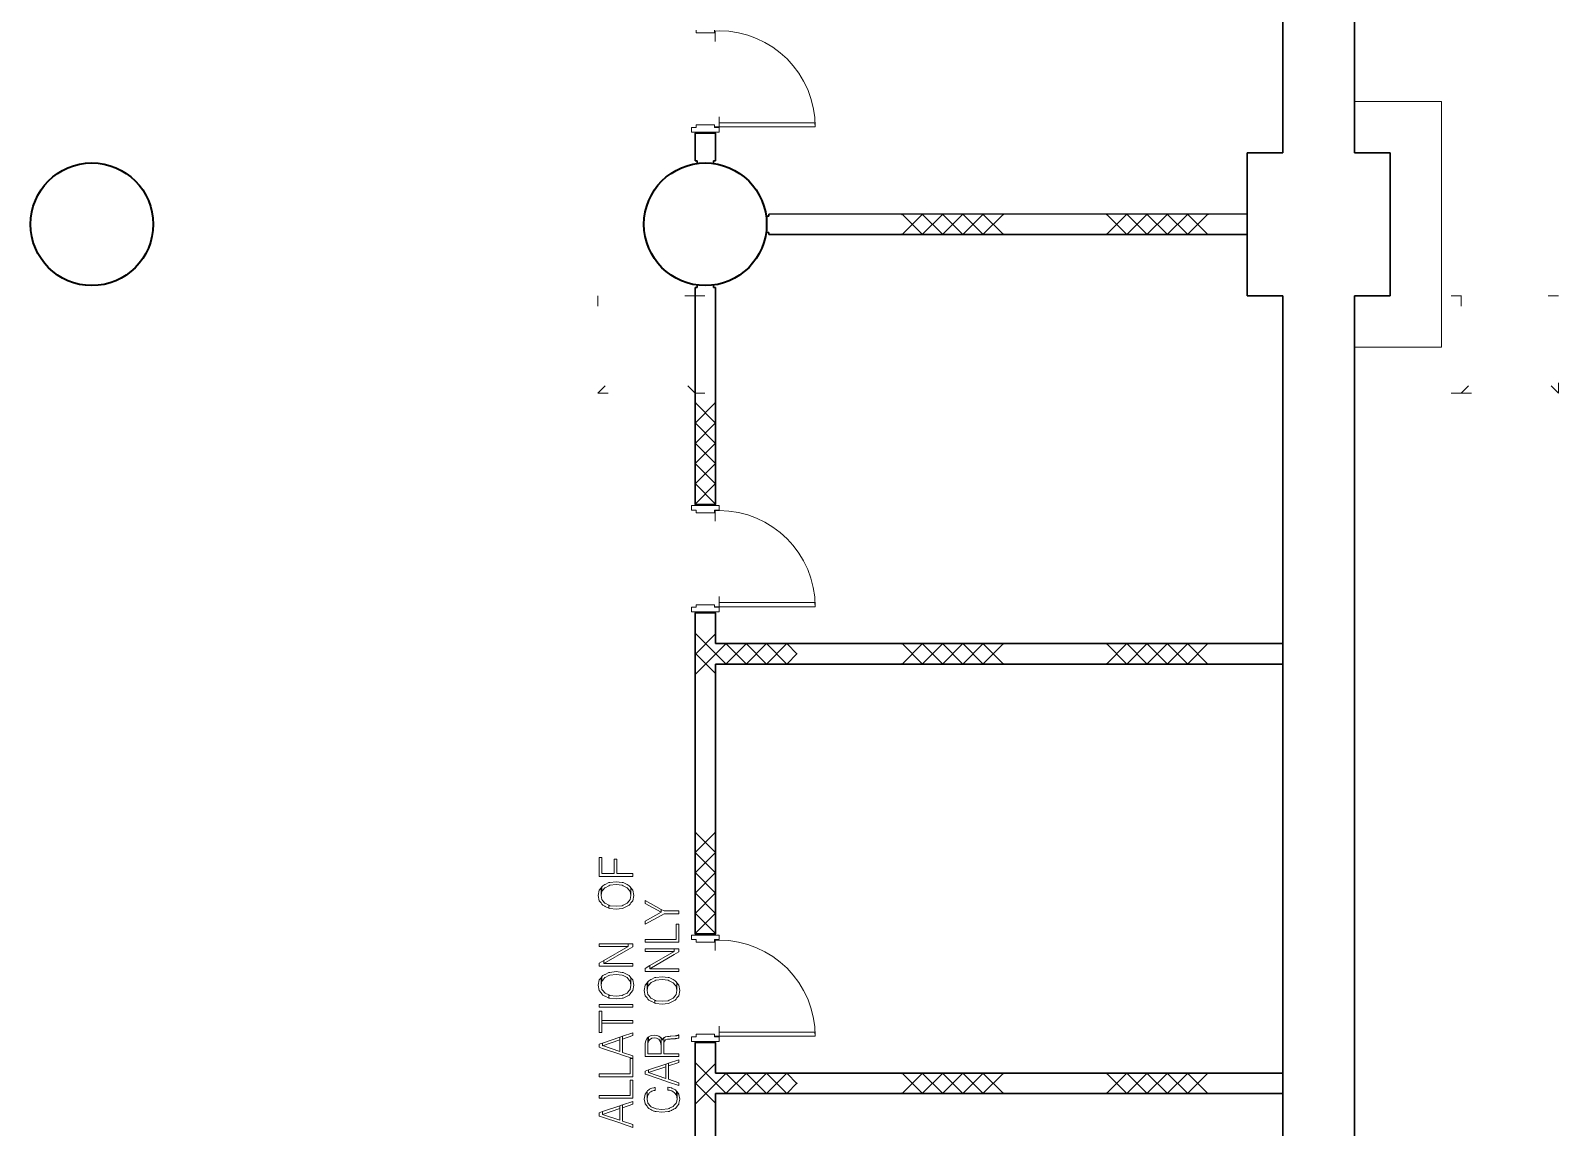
# Model space of a CAD drawing. Header units: metres. Extents: x 1807 to 3745, y 842 to 1968.
# Drawn here: x 3614.4 to 3629.34, y 1323.17 to 1333.89 of the extents above; entities that cross this region are included whole.
import ezdxf

# ---------------------------------------------------------------- set-up
doc = ezdxf.new("R2010")
doc.units = ezdxf.units.M
doc.header["$MEASUREMENT"] = 0
doc.linetypes.add('DGN1', pattern=[7.299439, 0, -7.299439])
doc.layers.add('Level 1', color=7, linetype='Continuous', lineweight=0)

msp = doc.modelspace()

# ---------------------------------------------------------------- linework, layer by layer
at = {"layer": 'Level 1', "color": 7, "linetype": 'Continuous', "lineweight": 30}
for p, q in [((3626.649, 1332.7), (3626.649, 1342.55)), ((3627.349, 1332.7), (3627.349, 1342.55)), ((3621.098, 1332.892), (3620.899, 1332.892)), ((3620.899, 1332.62), (3620.899, 1332.892)), ((3621.099, 1332.62), (3621.099, 1332.892)), ((3620.919, 1332.62), (3620.899, 1332.62)), ((3620.919, 1332.595), (3620.919, 1332.62)), ((3621.079, 1332.595), (3621.079, 1332.62)), ((3621.079, 1332.62), (3621.099, 1332.62)), ((3626.649, 1332.7), (3626.299, 1332.7)), ((3626.299, 1332.7), (3626.299, 1331.3)), ((3627.699, 1332.7), (3627.349, 1332.7)), ((3627.699, 1331.3), (3627.699, 1332.7)), ((3621.594, 1332.08), (3621.619, 1332.08)), ((3626.299, 1332.101), (3621.619, 1332.1)), ((3621.619, 1332.08), (3621.619, 1332.1)), ((3621.594, 1331.92), (3621.619, 1331.92)), ((3621.619, 1331.92), (3621.619, 1331.9)), ((3626.299, 1331.9), (3621.619, 1331.9)), ((3620.899, 1329.26), (3620.899, 1331.381)), ((3620.919, 1331.381), (3620.899, 1331.381)), ((3620.919, 1331.406), (3620.919, 1331.381)), ((3621.079, 1331.406), (3621.079, 1331.381)), ((3621.079, 1331.381), (3621.099, 1331.381)), ((3621.099, 1329.26), (3621.099, 1331.381)), ((3626.299, 1331.3), (3626.649, 1331.3)), ((3626.649, 1321.45), (3626.649, 1331.3)), ((3627.349, 1321.45), (3627.349, 1331.3)), ((3627.349, 1331.3), (3627.699, 1331.3)), ((3621.098, 1329.26), (3620.898, 1329.26)), ((3621.098, 1328.2), (3620.898, 1328.2)), ((3620.899, 1325.06), (3620.899, 1328.2)), ((3621.099, 1327.9), (3621.099, 1328.2)), ((3626.649, 1327.9), (3621.099, 1327.9)), ((3626.649, 1327.7), (3621.099, 1327.7)), ((3621.099, 1325.06), (3621.099, 1327.7)), ((3621.099, 1325.06), (3620.899, 1325.06)), ((3621.099, 1324), (3620.899, 1324)), ((3620.899, 1322.661), (3620.899, 1324)), ((3621.099, 1323.7), (3621.099, 1324)), ((3626.649, 1323.7), (3621.099, 1323.7)), ((3626.649, 1323.5), (3621.099, 1323.5)), ((3621.099, 1322.661), (3621.099, 1323.5))]:
    msp.add_line(p, q, dxfattribs=at)
at = {"layer": 'Level 1', "color": 7, "linetype": 'Continuous', "lineweight": 0}
for p, q in [((3626.649, 1332.7), (3626.649, 1342.55)), ((3627.349, 1342.55), (3627.349, 1332.7)), ((3620.909, 1333.872), (3620.909, 1333.897)), ((3621.089, 1333.872), (3620.909, 1333.872)), ((3621.089, 1333.897), (3621.089, 1333.872)), ((3628.199, 1333.2), (3627.349, 1333.2)), ((3628.199, 1330.8), (3628.199, 1333.2)), ((3620.909, 1332.947), (3620.864, 1332.947)), ((3620.864, 1332.947), (3620.864, 1332.902)), ((3620.864, 1332.902), (3621.134, 1332.902)), ((3620.899, 1332.892), (3620.899, 1332.902)), ((3620.899, 1332.902), (3621.099, 1332.902)), ((3621.099, 1332.892), (3620.899, 1332.892)), ((3621.089, 1332.972), (3620.909, 1332.972)), ((3620.909, 1332.972), (3620.909, 1332.947)), ((3621.089, 1332.947), (3621.089, 1332.972)), ((3621.134, 1332.947), (3621.089, 1332.947)), ((3621.099, 1332.902), (3621.099, 1332.892)), ((3622.071, 1332.992), (3621.134, 1332.992)), ((3621.134, 1332.992), (3621.134, 1332.952)), ((3621.134, 1332.952), (3622.074, 1332.952)), ((3621.134, 1332.902), (3621.134, 1332.947)), ((3622.074, 1332.952), (3622.071, 1332.992)), ((3626.299, 1331.3), (3626.299, 1332.7)), ((3626.299, 1332.7), (3626.649, 1332.7)), ((3627.349, 1332.7), (3627.524, 1332.7)), ((3627.524, 1332.7), (3627.699, 1332.7)), ((3627.699, 1332.7), (3627.699, 1331.3)), ((3622.919, 1332.094), (3622.925, 1332.1)), ((3622.923, 1332.1), (3623.123, 1331.9)), ((3622.923, 1331.9), (3623.123, 1332.1)), ((3623.121, 1332.1), (3623.321, 1331.9)), ((3623.121, 1331.9), (3623.321, 1332.1)), ((3623.319, 1332.1), (3623.519, 1331.9)), ((3623.319, 1331.9), (3623.519, 1332.1)), ((3623.517, 1332.1), (3623.717, 1331.9)), ((3623.517, 1331.9), (3623.717, 1332.1)), ((3623.715, 1332.1), (3623.915, 1331.9)), ((3623.715, 1331.9), (3623.915, 1332.1)), ((3623.913, 1332.1), (3623.919, 1332.094)), ((3624.919, 1332.094), (3624.925, 1332.1)), ((3624.923, 1332.1), (3625.123, 1331.9)), ((3624.923, 1331.9), (3625.123, 1332.1)), ((3625.121, 1332.1), (3625.321, 1331.9)), ((3625.121, 1331.9), (3625.321, 1332.1)), ((3625.319, 1332.1), (3625.519, 1331.9)), ((3625.319, 1331.9), (3625.519, 1332.1)), ((3625.517, 1332.1), (3625.717, 1331.9)), ((3625.517, 1331.9), (3625.717, 1332.1)), ((3625.715, 1332.1), (3625.915, 1331.9)), ((3625.715, 1331.9), (3625.915, 1332.1)), ((3625.913, 1332.1), (3625.919, 1332.094)), ((3622.919, 1331.906), (3622.925, 1331.9)), ((3623.913, 1331.9), (3623.919, 1331.906)), ((3624.919, 1331.906), (3624.925, 1331.9)), ((3625.913, 1331.9), (3625.919, 1331.906)), ((3626.649, 1331.3), (3626.299, 1331.3)), ((3626.649, 1321.45), (3626.649, 1331.3)), ((3627.699, 1331.3), (3627.349, 1331.3)), ((3627.349, 1331.3), (3627.349, 1321.45)), ((3627.349, 1330.8), (3628.199, 1330.8)), ((3620.899, 1330.254), (3620.905, 1330.26)), ((3620.899, 1330.056), (3621.099, 1330.256)), ((3621.099, 1330.056), (3620.899, 1330.256)), ((3621.099, 1330.254), (3621.093, 1330.26)), ((3620.899, 1329.858), (3621.099, 1330.058)), ((3621.099, 1329.858), (3620.899, 1330.058)), ((3620.899, 1329.66), (3621.099, 1329.86)), ((3621.099, 1329.66), (3620.899, 1329.86)), ((3620.899, 1329.462), (3621.099, 1329.662)), ((3621.099, 1329.462), (3620.899, 1329.662)), ((3620.899, 1329.264), (3621.099, 1329.464)), ((3621.099, 1329.264), (3620.899, 1329.464)), ((3620.864, 1329.25), (3621.134, 1329.25)), ((3620.864, 1329.205), (3620.864, 1329.25)), ((3620.909, 1329.205), (3620.864, 1329.205)), ((3620.905, 1329.26), (3620.899, 1329.266)), ((3620.899, 1329.26), (3620.899, 1329.25)), ((3621.099, 1329.26), (3620.899, 1329.26)), ((3620.899, 1329.25), (3621.099, 1329.25)), ((3620.909, 1329.18), (3620.909, 1329.205)), ((3621.089, 1329.18), (3620.909, 1329.18)), ((3621.134, 1329.205), (3621.089, 1329.205)), ((3621.089, 1329.205), (3621.089, 1329.18)), ((3621.093, 1329.26), (3621.099, 1329.266)), ((3621.099, 1329.25), (3621.099, 1329.26)), ((3621.134, 1329.25), (3621.134, 1329.205)), ((3620.909, 1328.255), (3620.864, 1328.255)), ((3620.864, 1328.255), (3620.864, 1328.21)), ((3621.089, 1328.28), (3620.909, 1328.28)), ((3620.909, 1328.28), (3620.909, 1328.255)), ((3621.089, 1328.255), (3621.089, 1328.28)), ((3621.134, 1328.255), (3621.089, 1328.255)), ((3622.071, 1328.3), (3621.134, 1328.3)), ((3621.134, 1328.3), (3621.134, 1328.26)), ((3621.134, 1328.26), (3622.074, 1328.26)), ((3621.134, 1328.21), (3621.134, 1328.255)), ((3622.074, 1328.26), (3622.071, 1328.3)), ((3620.864, 1328.21), (3621.134, 1328.21)), ((3620.899, 1328.2), (3620.899, 1328.21)), ((3620.899, 1328.21), (3621.099, 1328.21)), ((3621.099, 1328.2), (3620.899, 1328.2)), ((3621.099, 1328.21), (3621.099, 1328.2)), ((3620.899, 1327.992), (3620.907, 1328)), ((3620.899, 1327.794), (3621.099, 1327.994)), ((3620.903, 1328), (3621.203, 1327.7)), ((3620.899, 1327.806), (3621.099, 1327.606)), ((3620.903, 1327.6), (3621.203, 1327.9)), ((3621.201, 1327.9), (3621.401, 1327.7)), ((3621.201, 1327.7), (3621.401, 1327.9)), ((3621.399, 1327.9), (3621.599, 1327.7)), ((3621.399, 1327.7), (3621.599, 1327.9)), ((3621.597, 1327.9), (3621.797, 1327.7)), ((3621.597, 1327.7), (3621.797, 1327.9)), ((3621.795, 1327.9), (3621.899, 1327.796)), ((3621.795, 1327.7), (3621.899, 1327.804)), ((3622.919, 1327.894), (3622.925, 1327.9)), ((3622.923, 1327.9), (3623.123, 1327.7)), ((3622.923, 1327.7), (3623.123, 1327.9)), ((3623.121, 1327.9), (3623.321, 1327.7)), ((3623.121, 1327.7), (3623.321, 1327.9)), ((3623.319, 1327.9), (3623.519, 1327.7)), ((3623.319, 1327.7), (3623.519, 1327.9)), ((3623.517, 1327.9), (3623.717, 1327.7)), ((3623.517, 1327.7), (3623.717, 1327.9)), ((3623.715, 1327.9), (3623.915, 1327.7)), ((3623.715, 1327.7), (3623.915, 1327.9)), ((3623.913, 1327.9), (3623.919, 1327.894)), ((3624.919, 1327.894), (3624.925, 1327.9)), ((3624.923, 1327.9), (3625.123, 1327.7)), ((3624.923, 1327.7), (3625.123, 1327.9)), ((3625.121, 1327.9), (3625.321, 1327.7)), ((3625.121, 1327.7), (3625.321, 1327.9)), ((3625.319, 1327.9), (3625.519, 1327.7)), ((3625.319, 1327.7), (3625.519, 1327.9)), ((3625.517, 1327.9), (3625.717, 1327.7)), ((3625.517, 1327.7), (3625.717, 1327.9)), ((3625.715, 1327.9), (3625.915, 1327.7)), ((3625.715, 1327.7), (3625.915, 1327.9)), ((3625.913, 1327.9), (3625.919, 1327.894)), ((3622.919, 1327.706), (3622.925, 1327.7)), ((3623.913, 1327.7), (3623.919, 1327.706)), ((3624.919, 1327.706), (3624.925, 1327.7)), ((3625.913, 1327.7), (3625.919, 1327.706)), ((3620.899, 1327.608), (3620.907, 1327.6)), ((3620.899, 1326.054), (3620.905, 1326.06)), ((3620.899, 1325.856), (3621.099, 1326.056)), ((3621.099, 1325.856), (3620.899, 1326.056)), ((3621.099, 1326.054), (3621.093, 1326.06)), ((3620.899, 1325.658), (3621.099, 1325.858)), ((3621.099, 1325.658), (3620.899, 1325.858)), ((3619.988, 1325.807), (3619.961, 1325.807)), ((3619.961, 1325.807), (3619.961, 1325.623)), ((3619.988, 1325.65), (3619.988, 1325.807)), ((3620.134, 1325.793), (3620.107, 1325.793)), ((3620.107, 1325.793), (3620.107, 1325.65)), ((3620.134, 1325.65), (3620.134, 1325.793)), ((3619.961, 1325.623), (3619.988, 1325.623)), ((3620.107, 1325.65), (3619.988, 1325.65)), ((3619.988, 1325.623), (3620.107, 1325.623)), ((3620.054, 1325.562), (3620.018, 1325.543)), ((3620.065, 1325.563), (3620.054, 1325.562)), ((3620.066, 1325.563), (3620.065, 1325.563)), ((3620.126, 1325.57), (3620.066, 1325.563)), ((3620.107, 1325.623), (3620.134, 1325.623)), ((3620.186, 1325.563), (3620.126, 1325.57)), ((3620.29, 1325.65), (3620.134, 1325.65)), ((3620.134, 1325.623), (3620.29, 1325.623)), ((3620.197, 1325.562), (3620.186, 1325.563)), ((3620.234, 1325.543), (3620.197, 1325.562)), ((3620.29, 1325.623), (3620.29, 1325.65)), ((3620.899, 1325.46), (3621.099, 1325.66)), ((3621.099, 1325.46), (3620.899, 1325.66)), ((3619.962, 1325.489), (3619.952, 1325.437)), ((3619.952, 1325.437), (3619.962, 1325.385)), ((3619.979, 1325.51), (3619.962, 1325.489)), ((3619.988, 1325.521), (3619.979, 1325.51)), ((3619.979, 1325.51), (3619.979, 1325.437)), ((3619.979, 1325.437), (3619.979, 1325.51)), ((3619.979, 1325.437), (3619.988, 1325.477)), ((3619.988, 1325.398), (3619.979, 1325.437)), ((3619.997, 1325.532), (3619.988, 1325.521)), ((3619.988, 1325.477), (3619.988, 1325.521)), ((3619.988, 1325.521), (3619.988, 1325.521)), ((3619.988, 1325.521), (3619.988, 1325.477)), ((3619.988, 1325.478), (3619.997, 1325.488)), ((3619.988, 1325.477), (3619.988, 1325.478)), ((3619.988, 1325.396), (3619.988, 1325.398)), ((3619.997, 1325.385), (3619.988, 1325.396)), ((3620.017, 1325.543), (3619.997, 1325.532)), ((3619.997, 1325.488), (3620.017, 1325.513)), ((3620.018, 1325.543), (3620.017, 1325.543)), ((3620.017, 1325.513), (3620.018, 1325.513)), ((3620.018, 1325.513), (3620.054, 1325.531)), ((3620.054, 1325.531), (3620.065, 1325.536)), ((3620.065, 1325.536), (3620.066, 1325.536)), ((3620.066, 1325.536), (3620.126, 1325.543)), ((3620.126, 1325.543), (3620.186, 1325.536)), ((3620.186, 1325.536), (3620.197, 1325.531)), ((3620.197, 1325.531), (3620.234, 1325.513)), ((3620.254, 1325.532), (3620.234, 1325.543)), ((3620.234, 1325.513), (3620.254, 1325.488)), ((3620.263, 1325.521), (3620.254, 1325.532)), ((3620.254, 1325.488), (3620.263, 1325.477)), ((3620.263, 1325.396), (3620.254, 1325.385)), ((3620.272, 1325.51), (3620.263, 1325.521)), ((3620.263, 1325.521), (3620.263, 1325.521)), ((3620.263, 1325.477), (3620.272, 1325.437)), ((3620.272, 1325.437), (3620.263, 1325.396)), ((3620.272, 1325.437), (3620.272, 1325.51)), ((3620.289, 1325.489), (3620.272, 1325.51)), ((3620.272, 1325.51), (3620.272, 1325.437)), ((3620.299, 1325.437), (3620.289, 1325.489)), ((3620.289, 1325.385), (3620.299, 1325.437)), ((3620.899, 1325.262), (3621.099, 1325.462)), ((3621.099, 1325.262), (3620.899, 1325.462)), ((3619.962, 1325.385), (3619.979, 1325.364)), ((3619.979, 1325.364), (3619.988, 1325.353)), ((3619.988, 1325.353), (3619.988, 1325.352)), ((3619.988, 1325.352), (3619.997, 1325.341)), ((3620.017, 1325.361), (3619.997, 1325.385)), ((3619.997, 1325.341), (3620.017, 1325.331)), ((3620.018, 1325.36), (3620.017, 1325.361)), ((3620.017, 1325.361), (3620.017, 1325.361)), ((3620.017, 1325.331), (3620.018, 1325.33)), ((3620.054, 1325.343), (3620.018, 1325.36)), ((3620.018, 1325.33), (3620.054, 1325.312)), ((3620.054, 1325.312), (3620.054, 1325.343)), ((3620.065, 1325.337), (3620.054, 1325.343)), ((3620.054, 1325.343), (3620.054, 1325.312)), ((3620.054, 1325.312), (3620.065, 1325.31)), ((3620.066, 1325.337), (3620.065, 1325.337)), ((3620.065, 1325.31), (3620.066, 1325.31)), ((3620.126, 1325.331), (3620.066, 1325.337)), ((3620.066, 1325.31), (3620.126, 1325.303)), ((3620.186, 1325.337), (3620.126, 1325.331)), ((3620.126, 1325.303), (3620.186, 1325.31)), ((3620.197, 1325.343), (3620.186, 1325.337)), ((3620.186, 1325.31), (3620.197, 1325.312)), ((3620.234, 1325.36), (3620.197, 1325.343)), ((3620.197, 1325.312), (3620.234, 1325.331)), ((3620.254, 1325.385), (3620.234, 1325.36)), ((3620.234, 1325.331), (3620.254, 1325.341)), ((3620.254, 1325.341), (3620.263, 1325.353)), ((3620.263, 1325.353), (3620.272, 1325.364)), ((3620.272, 1325.364), (3620.289, 1325.385)), ((3620.567, 1325.301), (3620.411, 1325.388)), ((3620.411, 1325.388), (3620.411, 1325.357)), ((3620.411, 1325.357), (3620.567, 1325.272)), ((3620.567, 1325.272), (3620.411, 1325.186)), ((3620.567, 1325.272), (3620.567, 1325.301)), ((3620.596, 1325.285), (3620.567, 1325.301)), ((3620.567, 1325.301), (3620.567, 1325.272)), ((3620.567, 1325.242), (3620.596, 1325.258)), ((3620.74, 1325.285), (3620.596, 1325.285)), ((3620.596, 1325.258), (3620.74, 1325.258)), ((3620.74, 1325.258), (3620.74, 1325.285)), ((3620.899, 1325.064), (3621.099, 1325.264)), ((3621.099, 1325.064), (3620.899, 1325.264)), ((3620.411, 1325.155), (3620.567, 1325.242)), ((3620.411, 1325.186), (3620.411, 1325.155)), ((3620.74, 1325.156), (3620.713, 1325.156)), ((3620.713, 1325.156), (3620.713, 1325.007)), ((3620.74, 1324.979), (3620.74, 1325.156)), ((3620.243, 1324.965), (3619.961, 1324.965)), ((3619.961, 1324.965), (3619.961, 1324.939)), ((3620.243, 1324.939), (3620.243, 1324.965)), ((3620.29, 1324.965), (3620.243, 1324.965)), ((3620.243, 1324.965), (3620.243, 1324.939)), ((3620.29, 1324.935), (3620.29, 1324.965)), ((3620.713, 1325.007), (3620.411, 1325.007)), ((3620.411, 1325.007), (3620.411, 1324.979)), ((3620.411, 1324.979), (3620.713, 1324.979)), ((3620.713, 1324.979), (3620.74, 1324.979)), ((3620.864, 1325.05), (3621.134, 1325.05)), ((3620.864, 1325.005), (3620.864, 1325.05)), ((3620.909, 1325.005), (3620.864, 1325.005)), ((3620.905, 1325.06), (3620.899, 1325.066)), ((3620.899, 1325.06), (3620.899, 1325.05)), ((3621.099, 1325.06), (3620.899, 1325.06)), ((3620.899, 1325.05), (3621.099, 1325.05)), ((3620.909, 1324.98), (3620.909, 1325.005)), ((3621.089, 1324.98), (3620.909, 1324.98)), ((3621.134, 1325.005), (3621.089, 1325.005)), ((3621.089, 1325.005), (3621.089, 1324.98)), ((3621.093, 1325.06), (3621.099, 1325.066)), ((3621.099, 1325.05), (3621.099, 1325.06)), ((3621.134, 1325.05), (3621.134, 1325.005)), ((3619.961, 1324.939), (3620.243, 1324.939)), ((3620.008, 1324.801), (3619.961, 1324.774)), ((3620.243, 1324.939), (3620.008, 1324.801)), ((3620.008, 1324.771), (3620.243, 1324.908)), ((3620.008, 1324.801), (3620.008, 1324.771)), ((3620.008, 1324.771), (3620.008, 1324.801)), ((3620.243, 1324.908), (3620.29, 1324.935)), ((3620.693, 1324.914), (3620.411, 1324.914)), ((3620.411, 1324.914), (3620.411, 1324.888)), ((3620.411, 1324.888), (3620.693, 1324.888)), ((3620.693, 1324.888), (3620.458, 1324.751)), ((3620.458, 1324.72), (3620.693, 1324.858)), ((3620.693, 1324.888), (3620.693, 1324.914)), ((3620.74, 1324.914), (3620.693, 1324.914)), ((3620.693, 1324.914), (3620.693, 1324.888)), ((3620.693, 1324.858), (3620.74, 1324.885)), ((3620.74, 1324.885), (3620.74, 1324.914)), ((3619.961, 1324.774), (3619.961, 1324.745)), ((3619.961, 1324.745), (3620.008, 1324.745)), ((3619.997, 1324.654), (3619.988, 1324.643)), ((3620.017, 1324.664), (3619.997, 1324.654)), ((3620.243, 1324.771), (3620.008, 1324.771)), ((3620.008, 1324.745), (3620.243, 1324.745)), ((3620.018, 1324.665), (3620.017, 1324.664)), ((3620.054, 1324.684), (3620.018, 1324.665)), ((3620.018, 1324.635), (3620.054, 1324.653)), ((3620.065, 1324.685), (3620.054, 1324.684)), ((3620.054, 1324.653), (3620.065, 1324.658)), ((3620.066, 1324.685), (3620.065, 1324.685)), ((3620.065, 1324.658), (3620.066, 1324.658)), ((3620.126, 1324.692), (3620.066, 1324.685)), ((3620.066, 1324.658), (3620.126, 1324.665)), ((3620.186, 1324.685), (3620.126, 1324.692)), ((3620.126, 1324.665), (3620.186, 1324.658)), ((3620.197, 1324.684), (3620.186, 1324.685)), ((3620.186, 1324.658), (3620.197, 1324.653)), ((3620.234, 1324.664), (3620.197, 1324.684)), ((3620.197, 1324.653), (3620.234, 1324.635)), ((3620.254, 1324.654), (3620.234, 1324.664)), ((3620.29, 1324.771), (3620.243, 1324.771)), ((3620.243, 1324.745), (3620.29, 1324.745)), ((3620.263, 1324.642), (3620.254, 1324.654)), ((3620.29, 1324.745), (3620.29, 1324.771)), ((3620.458, 1324.751), (3620.411, 1324.724)), ((3620.411, 1324.724), (3620.411, 1324.694)), ((3620.411, 1324.694), (3620.458, 1324.694)), ((3620.458, 1324.751), (3620.458, 1324.72)), ((3620.458, 1324.72), (3620.458, 1324.751)), ((3620.693, 1324.72), (3620.458, 1324.72)), ((3620.458, 1324.694), (3620.693, 1324.694)), ((3620.74, 1324.72), (3620.693, 1324.72)), ((3620.693, 1324.694), (3620.74, 1324.694)), ((3620.74, 1324.694), (3620.74, 1324.72)), ((3619.962, 1324.611), (3619.952, 1324.558)), ((3619.952, 1324.558), (3619.962, 1324.506)), ((3619.979, 1324.631), (3619.962, 1324.611)), ((3619.962, 1324.506), (3619.979, 1324.486)), ((3619.988, 1324.642), (3619.979, 1324.631)), ((3619.979, 1324.631), (3619.979, 1324.558)), ((3619.979, 1324.558), (3619.979, 1324.631)), ((3619.979, 1324.558), (3619.988, 1324.599)), ((3619.988, 1324.52), (3619.979, 1324.558)), ((3619.988, 1324.643), (3619.988, 1324.642)), ((3619.988, 1324.599), (3619.988, 1324.642)), ((3619.988, 1324.642), (3619.988, 1324.599)), ((3619.988, 1324.6), (3619.997, 1324.61)), ((3619.988, 1324.599), (3619.988, 1324.6)), ((3619.988, 1324.518), (3619.988, 1324.52)), ((3619.997, 1324.507), (3619.988, 1324.518)), ((3619.997, 1324.61), (3620.017, 1324.635)), ((3620.017, 1324.483), (3619.997, 1324.507)), ((3620.017, 1324.635), (3620.018, 1324.635)), ((3620.234, 1324.635), (3620.254, 1324.61)), ((3620.254, 1324.507), (3620.234, 1324.482)), ((3620.254, 1324.61), (3620.263, 1324.599)), ((3620.263, 1324.518), (3620.254, 1324.507)), ((3620.272, 1324.631), (3620.263, 1324.642)), ((3620.263, 1324.642), (3620.263, 1324.642)), ((3620.263, 1324.599), (3620.272, 1324.558)), ((3620.272, 1324.558), (3620.263, 1324.518)), ((3620.272, 1324.558), (3620.272, 1324.631)), ((3620.289, 1324.611), (3620.272, 1324.631)), ((3620.272, 1324.631), (3620.272, 1324.558)), ((3620.272, 1324.486), (3620.289, 1324.506)), ((3620.299, 1324.558), (3620.289, 1324.611)), ((3620.289, 1324.506), (3620.299, 1324.558)), ((3620.412, 1324.56), (3620.402, 1324.508)), ((3620.402, 1324.508), (3620.412, 1324.456)), ((3620.429, 1324.581), (3620.412, 1324.56)), ((3620.438, 1324.592), (3620.429, 1324.581)), ((3620.429, 1324.581), (3620.429, 1324.508)), ((3620.429, 1324.508), (3620.429, 1324.581)), ((3620.429, 1324.508), (3620.438, 1324.549)), ((3620.438, 1324.469), (3620.429, 1324.508)), ((3620.447, 1324.603), (3620.438, 1324.592)), ((3620.438, 1324.549), (3620.438, 1324.592)), ((3620.438, 1324.592), (3620.438, 1324.592)), ((3620.438, 1324.592), (3620.438, 1324.548)), ((3620.438, 1324.549), (3620.447, 1324.56)), ((3620.438, 1324.548), (3620.438, 1324.549)), ((3620.467, 1324.614), (3620.447, 1324.603)), ((3620.447, 1324.56), (3620.467, 1324.584)), ((3620.468, 1324.614), (3620.467, 1324.614)), ((3620.467, 1324.584), (3620.468, 1324.585)), ((3620.504, 1324.633), (3620.468, 1324.614)), ((3620.468, 1324.585), (3620.504, 1324.602)), ((3620.515, 1324.634), (3620.504, 1324.633)), ((3620.504, 1324.602), (3620.515, 1324.607)), ((3620.516, 1324.634), (3620.515, 1324.634)), ((3620.515, 1324.607), (3620.516, 1324.607)), ((3620.576, 1324.642), (3620.516, 1324.634)), ((3620.516, 1324.607), (3620.576, 1324.614)), ((3620.636, 1324.634), (3620.576, 1324.642)), ((3620.576, 1324.614), (3620.636, 1324.607)), ((3620.647, 1324.633), (3620.636, 1324.634)), ((3620.636, 1324.607), (3620.647, 1324.602)), ((3620.684, 1324.614), (3620.647, 1324.633)), ((3620.647, 1324.602), (3620.684, 1324.584)), ((3620.704, 1324.603), (3620.684, 1324.614)), ((3620.684, 1324.584), (3620.704, 1324.56)), ((3620.713, 1324.592), (3620.704, 1324.603)), ((3620.704, 1324.56), (3620.713, 1324.549)), ((3620.722, 1324.581), (3620.713, 1324.592)), ((3620.713, 1324.592), (3620.713, 1324.592)), ((3620.713, 1324.549), (3620.722, 1324.508)), ((3620.722, 1324.508), (3620.713, 1324.467)), ((3620.722, 1324.508), (3620.722, 1324.581)), ((3620.739, 1324.56), (3620.722, 1324.581)), ((3620.722, 1324.581), (3620.722, 1324.508)), ((3620.749, 1324.508), (3620.739, 1324.56)), ((3620.739, 1324.456), (3620.749, 1324.508)), ((3620.29, 1324.37), (3619.961, 1324.37)), ((3619.961, 1324.37), (3619.961, 1324.343)), ((3619.979, 1324.486), (3619.988, 1324.475)), ((3619.988, 1324.475), (3619.988, 1324.474)), ((3619.988, 1324.474), (3619.997, 1324.463)), ((3619.997, 1324.463), (3620.017, 1324.452)), ((3620.018, 1324.482), (3620.017, 1324.483)), ((3620.017, 1324.483), (3620.017, 1324.483)), ((3620.017, 1324.452), (3620.018, 1324.452)), ((3620.054, 1324.465), (3620.018, 1324.482)), ((3620.018, 1324.452), (3620.054, 1324.433)), ((3620.054, 1324.433), (3620.054, 1324.465)), ((3620.065, 1324.459), (3620.054, 1324.465)), ((3620.054, 1324.465), (3620.054, 1324.433)), ((3620.054, 1324.433), (3620.065, 1324.432)), ((3620.066, 1324.459), (3620.065, 1324.459)), ((3620.065, 1324.432), (3620.066, 1324.432)), ((3620.126, 1324.452), (3620.066, 1324.459)), ((3620.066, 1324.432), (3620.126, 1324.425)), ((3620.186, 1324.459), (3620.126, 1324.452)), ((3620.126, 1324.425), (3620.186, 1324.432)), ((3620.197, 1324.464), (3620.186, 1324.459)), ((3620.186, 1324.432), (3620.197, 1324.433)), ((3620.234, 1324.482), (3620.197, 1324.464)), ((3620.197, 1324.433), (3620.234, 1324.452)), ((3620.234, 1324.452), (3620.254, 1324.463)), ((3620.254, 1324.463), (3620.263, 1324.475)), ((3620.263, 1324.475), (3620.272, 1324.486)), ((3620.29, 1324.343), (3620.29, 1324.37)), ((3620.412, 1324.456), (3620.429, 1324.435)), ((3620.429, 1324.435), (3620.438, 1324.424)), ((3620.438, 1324.467), (3620.438, 1324.469)), ((3620.447, 1324.457), (3620.438, 1324.467)), ((3620.438, 1324.424), (3620.438, 1324.423)), ((3620.438, 1324.423), (3620.447, 1324.412)), ((3620.467, 1324.432), (3620.447, 1324.457)), ((3620.447, 1324.412), (3620.467, 1324.402)), ((3620.468, 1324.432), (3620.467, 1324.432)), ((3620.467, 1324.432), (3620.467, 1324.432)), ((3620.467, 1324.402), (3620.468, 1324.402)), ((3620.504, 1324.414), (3620.468, 1324.432)), ((3620.468, 1324.402), (3620.504, 1324.383)), ((3620.504, 1324.383), (3620.504, 1324.414)), ((3620.515, 1324.409), (3620.504, 1324.414)), ((3620.504, 1324.414), (3620.504, 1324.383)), ((3620.504, 1324.383), (3620.515, 1324.381)), ((3620.516, 1324.408), (3620.515, 1324.409)), ((3620.515, 1324.381), (3620.516, 1324.381)), ((3620.576, 1324.402), (3620.516, 1324.408)), ((3620.516, 1324.381), (3620.576, 1324.374)), ((3620.636, 1324.408), (3620.576, 1324.402)), ((3620.576, 1324.374), (3620.636, 1324.381)), ((3620.647, 1324.414), (3620.636, 1324.408)), ((3620.636, 1324.381), (3620.647, 1324.383)), ((3620.684, 1324.432), (3620.647, 1324.414)), ((3620.647, 1324.383), (3620.684, 1324.402)), ((3620.704, 1324.456), (3620.684, 1324.432)), ((3620.684, 1324.402), (3620.704, 1324.412)), ((3620.713, 1324.467), (3620.704, 1324.456)), ((3620.704, 1324.412), (3620.713, 1324.424)), ((3620.713, 1324.424), (3620.722, 1324.435)), ((3620.722, 1324.435), (3620.739, 1324.456)), ((3619.961, 1324.343), (3620.29, 1324.343)), ((3619.988, 1324.305), (3619.961, 1324.305)), ((3619.961, 1324.305), (3619.961, 1324.096)), ((3619.988, 1324.096), (3619.988, 1324.305)), ((3620.29, 1324.214), (3619.988, 1324.214)), ((3619.988, 1324.214), (3619.988, 1324.187)), ((3620.29, 1324.187), (3620.29, 1324.214)), ((3619.961, 1324.096), (3619.988, 1324.096)), ((3619.988, 1324.187), (3620.29, 1324.187)), ((3620.162, 1324.051), (3619.993, 1323.994)), ((3620.189, 1324.06), (3620.162, 1324.051)), ((3620.162, 1324.024), (3620.162, 1324.051)), ((3620.162, 1324.051), (3620.162, 1323.911)), ((3620.29, 1324.094), (3620.189, 1324.06)), ((3620.189, 1324.033), (3620.29, 1324.066)), ((3620.189, 1324.06), (3620.189, 1324.033)), ((3620.189, 1323.902), (3620.189, 1324.06)), ((3620.29, 1324.066), (3620.29, 1324.094)), ((3620.443, 1324.053), (3620.438, 1324.05)), ((3620.457, 1324.061), (3620.443, 1324.053)), ((3620.443, 1324.011), (3620.443, 1324.053)), ((3620.443, 1324.053), (3620.443, 1324.011)), ((3620.464, 1324.065), (3620.457, 1324.061)), ((3620.477, 1324.067), (3620.464, 1324.065)), ((3620.498, 1324.07), (3620.477, 1324.067)), ((3620.499, 1324.07), (3620.498, 1324.07)), ((3620.523, 1324.067), (3620.499, 1324.07)), ((3620.534, 1324.065), (3620.523, 1324.067)), ((3620.544, 1324.06), (3620.534, 1324.065)), ((3620.559, 1324.052), (3620.544, 1324.06)), ((3620.559, 1324.051), (3620.559, 1324.052)), ((3620.559, 1324.052), (3620.559, 1324.052)), ((3620.565, 1324.045), (3620.559, 1324.051)), ((3620.611, 1324.053), (3620.599, 1324.048)), ((3620.614, 1324.055), (3620.611, 1324.053)), ((3620.611, 1324.053), (3620.611, 1324.053)), ((3620.628, 1324.057), (3620.614, 1324.055)), ((3620.637, 1324.058), (3620.628, 1324.057)), ((3620.647, 1324.059), (3620.637, 1324.058)), ((3620.656, 1324.06), (3620.647, 1324.059)), ((3620.663, 1324.06), (3620.656, 1324.06)), ((3620.705, 1324.064), (3620.663, 1324.06)), ((3620.706, 1324.064), (3620.705, 1324.064)), ((3620.718, 1324.065), (3620.706, 1324.064)), ((3620.72, 1324.066), (3620.718, 1324.065)), ((3620.73, 1324.069), (3620.72, 1324.066)), ((3620.734, 1324.071), (3620.73, 1324.069)), ((3620.736, 1324.073), (3620.734, 1324.071)), ((3620.74, 1324.073), (3620.736, 1324.073)), ((3620.74, 1324.043), (3620.74, 1324.073)), ((3620.909, 1324.055), (3620.864, 1324.055)), ((3620.864, 1324.055), (3620.864, 1324.01)), ((3621.089, 1324.08), (3620.909, 1324.08)), ((3620.909, 1324.08), (3620.909, 1324.055)), ((3621.089, 1324.055), (3621.089, 1324.08)), ((3621.134, 1324.055), (3621.089, 1324.055)), ((3622.071, 1324.1), (3621.134, 1324.1)), ((3621.134, 1324.1), (3621.134, 1324.06)), ((3621.134, 1324.06), (3622.074, 1324.06)), ((3621.134, 1324.01), (3621.134, 1324.055)), ((3622.074, 1324.06), (3622.071, 1324.1)), ((3619.993, 1323.994), (3619.961, 1323.984)), ((3619.961, 1323.984), (3619.961, 1323.952)), ((3619.961, 1323.952), (3619.993, 1323.941)), ((3619.993, 1323.967), (3620.162, 1324.024)), ((3619.993, 1323.994), (3619.993, 1323.967)), ((3619.993, 1323.968), (3619.993, 1323.994)), ((3620.162, 1323.911), (3619.993, 1323.968)), ((3619.993, 1323.941), (3620.162, 1323.884)), ((3620.29, 1323.869), (3620.189, 1323.902)), ((3620.417, 1324.019), (3620.411, 1323.989)), ((3620.411, 1323.989), (3620.411, 1323.953)), ((3620.411, 1323.953), (3620.411, 1323.862)), ((3620.435, 1324.047), (3620.417, 1324.019)), ((3620.438, 1324.049), (3620.435, 1324.047)), ((3620.438, 1324.05), (3620.438, 1324.05)), ((3620.438, 1324.05), (3620.438, 1324.049)), ((3620.438, 1324.049), (3620.438, 1323.953)), ((3620.438, 1323.889), (3620.438, 1324.049)), ((3620.438, 1323.988), (3620.443, 1324.011)), ((3620.438, 1323.953), (3620.438, 1323.988)), ((3620.443, 1324.011), (3620.457, 1324.029)), ((3620.457, 1324.029), (3620.464, 1324.033)), ((3620.464, 1324.033), (3620.477, 1324.04)), ((3620.477, 1324.04), (3620.498, 1324.043)), ((3620.498, 1324.043), (3620.499, 1324.043)), ((3620.499, 1324.043), (3620.523, 1324.04)), ((3620.523, 1324.04), (3620.534, 1324.035)), ((3620.534, 1324.035), (3620.544, 1324.03)), ((3620.544, 1324.03), (3620.559, 1324.011)), ((3620.559, 1324.011), (3620.559, 1324.01)), ((3620.559, 1324.01), (3620.565, 1323.988)), ((3620.566, 1324.044), (3620.565, 1324.045)), ((3620.565, 1323.988), (3620.566, 1323.966)), ((3620.566, 1323.966), (3620.566, 1324.044)), ((3620.573, 1324.036), (3620.566, 1324.044)), ((3620.566, 1324.044), (3620.566, 1323.889)), ((3620.579, 1324.023), (3620.573, 1324.036)), ((3620.584, 1324.034), (3620.579, 1324.023)), ((3620.593, 1324.043), (3620.584, 1324.034)), ((3620.596, 1324.047), (3620.593, 1324.044)), ((3620.593, 1324.044), (3620.593, 1324.044)), ((3620.593, 1324.044), (3620.593, 1324.043)), ((3620.593, 1324.043), (3620.593, 1323.974)), ((3620.593, 1323.889), (3620.593, 1324.043)), ((3620.593, 1323.996), (3620.596, 1324.004)), ((3620.593, 1323.974), (3620.593, 1323.996)), ((3620.599, 1324.048), (3620.596, 1324.047)), ((3620.596, 1324.004), (3620.599, 1324.011)), ((3620.599, 1324.011), (3620.611, 1324.024)), ((3620.611, 1324.024), (3620.614, 1324.025)), ((3620.614, 1324.025), (3620.628, 1324.03)), ((3620.628, 1324.03), (3620.637, 1324.031)), ((3620.637, 1324.031), (3620.647, 1324.033)), ((3620.647, 1324.033), (3620.656, 1324.033)), ((3620.656, 1324.033), (3620.663, 1324.034)), ((3620.663, 1324.034), (3620.705, 1324.036)), ((3620.705, 1324.036), (3620.706, 1324.037)), ((3620.706, 1324.037), (3620.718, 1324.038)), ((3620.718, 1324.038), (3620.72, 1324.038)), ((3620.72, 1324.038), (3620.73, 1324.04)), ((3620.73, 1324.04), (3620.734, 1324.041)), ((3620.734, 1324.041), (3620.736, 1324.041)), ((3620.736, 1324.041), (3620.74, 1324.043)), ((3620.864, 1324.01), (3621.134, 1324.01)), ((3620.899, 1324), (3620.899, 1324.01)), ((3620.899, 1324.01), (3621.099, 1324.01)), ((3621.099, 1324), (3620.899, 1324)), ((3621.099, 1324.01), (3621.099, 1324)), ((3620.162, 1323.884), (3620.189, 1323.875)), ((3620.189, 1323.875), (3620.29, 1323.841)), ((3620.29, 1323.841), (3620.263, 1323.841)), ((3620.263, 1323.841), (3620.263, 1323.692)), ((3620.29, 1323.841), (3620.29, 1323.869)), ((3620.29, 1323.664), (3620.29, 1323.841)), ((3620.411, 1323.862), (3620.411, 1323.862)), ((3620.411, 1323.862), (3620.417, 1323.862)), ((3620.417, 1323.862), (3620.435, 1323.862)), ((3620.435, 1323.862), (3620.438, 1323.862)), ((3620.443, 1323.889), (3620.438, 1323.889)), ((3620.438, 1323.889), (3620.438, 1323.889)), ((3620.438, 1323.862), (3620.438, 1323.862)), ((3620.438, 1323.862), (3620.443, 1323.862)), ((3620.457, 1323.889), (3620.443, 1323.889)), ((3620.443, 1323.862), (3620.457, 1323.862)), ((3620.612, 1323.788), (3620.443, 1323.731)), ((3620.443, 1323.704), (3620.612, 1323.761)), ((3620.464, 1323.889), (3620.457, 1323.889)), ((3620.457, 1323.862), (3620.464, 1323.862)), ((3620.477, 1323.889), (3620.464, 1323.889)), ((3620.464, 1323.862), (3620.477, 1323.862)), ((3620.498, 1323.889), (3620.477, 1323.889)), ((3620.477, 1323.862), (3620.498, 1323.862)), ((3620.499, 1323.889), (3620.498, 1323.889)), ((3620.498, 1323.862), (3620.499, 1323.862)), ((3620.523, 1323.889), (3620.499, 1323.889)), ((3620.499, 1323.862), (3620.523, 1323.862)), ((3620.534, 1323.889), (3620.523, 1323.889)), ((3620.523, 1323.862), (3620.534, 1323.862)), ((3620.544, 1323.889), (3620.534, 1323.889)), ((3620.534, 1323.862), (3620.544, 1323.862)), ((3620.559, 1323.889), (3620.544, 1323.889)), ((3620.544, 1323.862), (3620.559, 1323.862)), ((3620.565, 1323.889), (3620.559, 1323.889)), ((3620.559, 1323.889), (3620.559, 1323.889)), ((3620.559, 1323.862), (3620.559, 1323.862)), ((3620.559, 1323.862), (3620.565, 1323.862)), ((3620.566, 1323.889), (3620.565, 1323.889)), ((3620.565, 1323.862), (3620.566, 1323.862)), ((3620.566, 1323.862), (3620.573, 1323.862)), ((3620.573, 1323.862), (3620.579, 1323.862)), ((3620.579, 1323.862), (3620.584, 1323.862)), ((3620.584, 1323.862), (3620.593, 1323.862)), ((3620.596, 1323.889), (3620.593, 1323.889)), ((3620.593, 1323.889), (3620.593, 1323.889)), ((3620.593, 1323.862), (3620.593, 1323.862)), ((3620.593, 1323.862), (3620.596, 1323.862)), ((3620.599, 1323.889), (3620.596, 1323.889)), ((3620.596, 1323.862), (3620.599, 1323.862)), ((3620.611, 1323.889), (3620.599, 1323.889)), ((3620.599, 1323.862), (3620.611, 1323.862)), ((3620.614, 1323.889), (3620.611, 1323.889)), ((3620.611, 1323.862), (3620.614, 1323.862)), ((3620.639, 1323.797), (3620.612, 1323.788)), ((3620.612, 1323.761), (3620.612, 1323.788)), ((3620.612, 1323.788), (3620.612, 1323.648)), ((3620.628, 1323.889), (3620.614, 1323.889)), ((3620.614, 1323.862), (3620.628, 1323.862)), ((3620.637, 1323.889), (3620.628, 1323.889)), ((3620.628, 1323.862), (3620.637, 1323.862)), ((3620.647, 1323.889), (3620.637, 1323.889)), ((3620.637, 1323.862), (3620.647, 1323.862)), ((3620.74, 1323.831), (3620.639, 1323.797)), ((3620.639, 1323.77), (3620.74, 1323.803)), ((3620.639, 1323.797), (3620.639, 1323.77)), ((3620.639, 1323.639), (3620.639, 1323.797)), ((3620.656, 1323.889), (3620.647, 1323.889)), ((3620.647, 1323.862), (3620.656, 1323.862)), ((3620.663, 1323.889), (3620.656, 1323.889)), ((3620.656, 1323.862), (3620.663, 1323.862)), ((3620.705, 1323.889), (3620.663, 1323.889)), ((3620.663, 1323.862), (3620.705, 1323.862)), ((3620.706, 1323.889), (3620.705, 1323.889)), ((3620.705, 1323.862), (3620.706, 1323.862)), ((3620.718, 1323.889), (3620.706, 1323.889)), ((3620.706, 1323.862), (3620.718, 1323.862)), ((3620.72, 1323.889), (3620.718, 1323.889)), ((3620.718, 1323.862), (3620.72, 1323.862)), ((3620.73, 1323.889), (3620.72, 1323.889)), ((3620.72, 1323.862), (3620.73, 1323.862)), ((3620.734, 1323.889), (3620.73, 1323.889)), ((3620.73, 1323.862), (3620.734, 1323.862)), ((3620.736, 1323.889), (3620.734, 1323.889)), ((3620.734, 1323.862), (3620.736, 1323.862)), ((3620.74, 1323.889), (3620.736, 1323.889)), ((3620.736, 1323.862), (3620.74, 1323.862)), ((3620.74, 1323.862), (3620.74, 1323.889)), ((3620.74, 1323.803), (3620.74, 1323.831)), ((3620.899, 1323.792), (3620.907, 1323.8)), ((3620.899, 1323.594), (3621.099, 1323.794)), ((3620.903, 1323.8), (3621.203, 1323.5)), ((3620.263, 1323.692), (3619.961, 1323.692)), ((3619.961, 1323.692), (3619.961, 1323.664)), ((3619.961, 1323.664), (3620.263, 1323.664)), ((3620.263, 1323.664), (3620.29, 1323.664)), ((3620.29, 1323.63), (3620.263, 1323.63)), ((3620.263, 1323.63), (3620.263, 1323.481)), ((3620.29, 1323.453), (3620.29, 1323.63)), ((3620.443, 1323.731), (3620.411, 1323.72)), ((3620.411, 1323.72), (3620.411, 1323.688)), ((3620.411, 1323.688), (3620.443, 1323.678)), ((3620.443, 1323.731), (3620.443, 1323.704)), ((3620.443, 1323.704), (3620.443, 1323.731)), ((3620.612, 1323.648), (3620.443, 1323.704)), ((3620.443, 1323.678), (3620.612, 1323.621)), ((3620.612, 1323.621), (3620.639, 1323.612)), ((3620.74, 1323.605), (3620.639, 1323.639)), ((3620.639, 1323.612), (3620.74, 1323.578)), ((3620.74, 1323.578), (3620.74, 1323.605)), ((3620.899, 1323.606), (3621.099, 1323.406)), ((3620.903, 1323.4), (3621.203, 1323.7)), ((3621.201, 1323.7), (3621.401, 1323.5)), ((3621.201, 1323.5), (3621.401, 1323.7)), ((3621.399, 1323.7), (3621.599, 1323.5)), ((3621.399, 1323.5), (3621.599, 1323.7)), ((3621.597, 1323.7), (3621.797, 1323.5)), ((3621.597, 1323.5), (3621.797, 1323.7)), ((3621.795, 1323.7), (3621.899, 1323.596)), ((3621.795, 1323.5), (3621.899, 1323.604)), ((3622.919, 1323.694), (3622.925, 1323.7)), ((3622.923, 1323.7), (3623.123, 1323.5)), ((3622.923, 1323.5), (3623.123, 1323.7)), ((3623.121, 1323.7), (3623.321, 1323.5)), ((3623.121, 1323.5), (3623.321, 1323.7)), ((3623.319, 1323.7), (3623.519, 1323.5)), ((3623.319, 1323.5), (3623.519, 1323.7)), ((3623.517, 1323.7), (3623.717, 1323.5)), ((3623.517, 1323.5), (3623.717, 1323.7)), ((3623.715, 1323.7), (3623.915, 1323.5)), ((3623.715, 1323.5), (3623.915, 1323.7)), ((3623.913, 1323.7), (3623.919, 1323.694)), ((3624.919, 1323.694), (3624.925, 1323.7)), ((3624.923, 1323.7), (3625.123, 1323.5)), ((3624.923, 1323.5), (3625.123, 1323.7)), ((3625.121, 1323.7), (3625.321, 1323.5)), ((3625.121, 1323.5), (3625.321, 1323.7)), ((3625.319, 1323.7), (3625.519, 1323.5)), ((3625.319, 1323.5), (3625.519, 1323.7)), ((3625.517, 1323.7), (3625.717, 1323.5)), ((3625.517, 1323.5), (3625.717, 1323.7)), ((3625.715, 1323.7), (3625.915, 1323.5)), ((3625.715, 1323.5), (3625.915, 1323.7)), ((3625.913, 1323.7), (3625.919, 1323.694)), ((3620.263, 1323.481), (3619.961, 1323.481)), ((3619.961, 1323.481), (3619.961, 1323.453)), ((3619.961, 1323.453), (3620.263, 1323.453)), ((3620.263, 1323.453), (3620.29, 1323.453)), ((3620.41, 1323.493), (3620.402, 1323.445)), ((3620.412, 1323.495), (3620.41, 1323.493)), ((3620.429, 1323.52), (3620.412, 1323.495)), ((3620.434, 1323.528), (3620.429, 1323.52)), ((3620.429, 1323.52), (3620.429, 1323.445)), ((3620.429, 1323.445), (3620.429, 1323.52)), ((3620.429, 1323.445), (3620.434, 1323.474)), ((3620.436, 1323.53), (3620.434, 1323.528)), ((3620.434, 1323.474), (3620.436, 1323.482)), ((3620.438, 1323.531), (3620.436, 1323.53)), ((3620.436, 1323.482), (3620.438, 1323.484)), ((3620.445, 1323.536), (3620.438, 1323.531)), ((3620.438, 1323.484), (3620.445, 1323.496)), ((3620.454, 1323.541), (3620.445, 1323.536)), ((3620.445, 1323.496), (3620.454, 1323.509)), ((3620.465, 1323.549), (3620.454, 1323.541)), ((3620.454, 1323.509), (3620.465, 1323.516)), ((3620.467, 1323.549), (3620.465, 1323.549)), ((3620.465, 1323.516), (3620.467, 1323.518)), ((3620.476, 1323.552), (3620.467, 1323.549)), ((3620.467, 1323.518), (3620.476, 1323.523)), ((3620.496, 1323.557), (3620.476, 1323.552)), ((3620.476, 1323.523), (3620.496, 1323.53)), ((3620.497, 1323.557), (3620.496, 1323.557)), ((3620.496, 1323.53), (3620.497, 1323.53)), ((3620.501, 1323.558), (3620.497, 1323.557)), ((3620.497, 1323.557), (3620.497, 1323.557)), ((3620.497, 1323.53), (3620.501, 1323.531)), ((3620.507, 1323.558), (3620.501, 1323.558)), ((3620.501, 1323.531), (3620.507, 1323.531)), ((3620.507, 1323.531), (3620.507, 1323.558)), ((3620.635, 1323.561), (3620.632, 1323.561)), ((3620.632, 1323.561), (3620.632, 1323.534)), ((3620.632, 1323.534), (3620.635, 1323.534)), ((3620.644, 1323.56), (3620.635, 1323.561)), ((3620.635, 1323.534), (3620.644, 1323.533)), ((3620.648, 1323.559), (3620.644, 1323.56)), ((3620.644, 1323.533), (3620.648, 1323.533)), ((3620.649, 1323.559), (3620.648, 1323.559)), ((3620.648, 1323.533), (3620.649, 1323.532)), ((3620.668, 1323.555), (3620.649, 1323.559)), ((3620.649, 1323.532), (3620.668, 1323.527)), ((3620.672, 1323.553), (3620.668, 1323.555)), ((3620.668, 1323.527), (3620.672, 1323.526)), ((3620.685, 1323.547), (3620.672, 1323.553)), ((3620.672, 1323.526), (3620.685, 1323.518)), ((3620.695, 1323.542), (3620.685, 1323.547)), ((3620.685, 1323.518), (3620.695, 1323.511)), ((3620.707, 1323.536), (3620.695, 1323.542)), ((3620.695, 1323.511), (3620.707, 1323.496)), ((3620.707, 1323.535), (3620.707, 1323.536)), ((3620.714, 1323.526), (3620.707, 1323.535)), ((3620.707, 1323.496), (3620.707, 1323.495)), ((3620.707, 1323.495), (3620.714, 1323.486)), ((3620.716, 1323.524), (3620.714, 1323.526)), ((3620.714, 1323.486), (3620.716, 1323.484)), ((3620.723, 1323.515), (3620.716, 1323.524)), ((3620.716, 1323.524), (3620.716, 1323.484)), ((3620.716, 1323.484), (3620.716, 1323.524)), ((3620.716, 1323.484), (3620.723, 1323.446)), ((3620.723, 1323.446), (3620.723, 1323.515)), ((3620.739, 1323.494), (3620.723, 1323.515)), ((3620.723, 1323.515), (3620.723, 1323.446)), ((3620.741, 1323.492), (3620.739, 1323.494)), ((3620.749, 1323.444), (3620.741, 1323.492)), ((3622.919, 1323.506), (3622.925, 1323.5)), ((3623.913, 1323.5), (3623.919, 1323.506)), ((3624.919, 1323.506), (3624.925, 1323.5)), ((3625.913, 1323.5), (3625.919, 1323.506)), ((3619.993, 1323.323), (3619.961, 1323.312)), ((3619.961, 1323.312), (3619.961, 1323.28)), ((3620.162, 1323.38), (3619.993, 1323.323)), ((3619.993, 1323.296), (3620.162, 1323.353)), ((3619.993, 1323.323), (3619.993, 1323.296)), ((3619.993, 1323.296), (3619.993, 1323.323)), ((3620.189, 1323.389), (3620.162, 1323.38)), ((3620.162, 1323.353), (3620.162, 1323.38)), ((3620.162, 1323.38), (3620.162, 1323.239)), ((3620.29, 1323.423), (3620.189, 1323.389)), ((3620.189, 1323.361), (3620.29, 1323.395)), ((3620.189, 1323.389), (3620.189, 1323.361)), ((3620.189, 1323.231), (3620.189, 1323.389)), ((3620.29, 1323.395), (3620.29, 1323.423)), ((3620.402, 1323.445), (3620.402, 1323.445)), ((3620.402, 1323.445), (3620.41, 1323.404)), ((3620.41, 1323.404), (3620.412, 1323.398)), ((3620.412, 1323.398), (3620.429, 1323.375)), ((3620.434, 1323.421), (3620.429, 1323.445)), ((3620.429, 1323.375), (3620.434, 1323.368)), ((3620.436, 1323.414), (3620.434, 1323.421)), ((3620.434, 1323.368), (3620.436, 1323.366)), ((3620.438, 1323.407), (3620.436, 1323.414)), ((3620.436, 1323.366), (3620.438, 1323.364)), ((3620.445, 1323.397), (3620.438, 1323.407)), ((3620.438, 1323.364), (3620.445, 1323.354)), ((3620.454, 1323.387), (3620.445, 1323.397)), ((3620.445, 1323.354), (3620.454, 1323.349)), ((3620.465, 1323.373), (3620.454, 1323.387)), ((3620.454, 1323.387), (3620.454, 1323.387)), ((3620.454, 1323.349), (3620.465, 1323.344)), ((3620.467, 1323.371), (3620.465, 1323.373)), ((3620.465, 1323.344), (3620.467, 1323.343)), ((3620.476, 1323.367), (3620.467, 1323.371)), ((3620.467, 1323.343), (3620.476, 1323.338)), ((3620.496, 1323.359), (3620.476, 1323.367)), ((3620.476, 1323.338), (3620.496, 1323.328)), ((3620.497, 1323.358), (3620.496, 1323.359)), ((3620.496, 1323.328), (3620.497, 1323.328)), ((3620.501, 1323.357), (3620.497, 1323.359)), ((3620.497, 1323.359), (3620.497, 1323.358)), ((3620.497, 1323.328), (3620.501, 1323.326)), ((3620.507, 1323.355), (3620.501, 1323.357)), ((3620.501, 1323.326), (3620.507, 1323.325)), ((3620.518, 1323.35), (3620.507, 1323.355)), ((3620.507, 1323.325), (3620.518, 1323.324)), ((3620.574, 1323.345), (3620.518, 1323.35)), ((3620.518, 1323.324), (3620.574, 1323.317)), ((3620.575, 1323.345), (3620.574, 1323.345)), ((3620.574, 1323.317), (3620.575, 1323.317)), ((3620.635, 1323.351), (3620.575, 1323.345)), ((3620.575, 1323.317), (3620.635, 1323.324)), ((3620.644, 1323.355), (3620.635, 1323.351)), ((3620.635, 1323.324), (3620.644, 1323.325)), ((3620.648, 1323.357), (3620.644, 1323.355)), ((3620.644, 1323.325), (3620.648, 1323.326)), ((3620.649, 1323.357), (3620.648, 1323.357)), ((3620.648, 1323.326), (3620.649, 1323.326)), ((3620.668, 1323.365), (3620.649, 1323.357)), ((3620.649, 1323.326), (3620.668, 1323.335)), ((3620.672, 1323.367), (3620.668, 1323.365)), ((3620.668, 1323.335), (3620.672, 1323.337)), ((3620.685, 1323.373), (3620.672, 1323.367)), ((3620.672, 1323.337), (3620.685, 1323.344)), ((3620.695, 1323.385), (3620.685, 1323.373)), ((3620.685, 1323.344), (3620.695, 1323.349)), ((3620.707, 1323.398), (3620.695, 1323.385)), ((3620.695, 1323.385), (3620.695, 1323.385)), ((3620.695, 1323.349), (3620.707, 1323.355)), ((3620.714, 1323.407), (3620.707, 1323.399)), ((3620.707, 1323.399), (3620.707, 1323.398)), ((3620.707, 1323.355), (3620.714, 1323.364)), ((3620.707, 1323.355), (3620.707, 1323.355)), ((3620.716, 1323.413), (3620.714, 1323.407)), ((3620.714, 1323.364), (3620.716, 1323.366)), ((3620.723, 1323.446), (3620.716, 1323.413)), ((3620.716, 1323.366), (3620.723, 1323.375)), ((3620.723, 1323.375), (3620.739, 1323.396)), ((3620.739, 1323.396), (3620.741, 1323.405)), ((3620.741, 1323.405), (3620.749, 1323.444)), ((3620.899, 1323.408), (3620.907, 1323.4)), ((3619.961, 1323.28), (3619.993, 1323.269)), ((3620.162, 1323.239), (3619.993, 1323.296)), ((3619.993, 1323.269), (3620.162, 1323.212)), ((3620.162, 1323.212), (3620.189, 1323.203)), ((3620.29, 1323.197), (3620.189, 1323.231)), ((3620.189, 1323.203), (3620.29, 1323.169)), ((3620.29, 1323.169), (3620.29, 1323.197))]:
    msp.add_line(p, q, dxfattribs=at)
at = {"layer": 'Level 1', "color": 7, "linetype": 'DGN1', "lineweight": 0}
for p, q in [((3621.134, 1333.892), (3621.094, 1333.889)), ((3621.094, 1333.889), (3621.094, 1332.952)), ((3621.134, 1332.952), (3621.134, 1333.892)), ((3621.094, 1332.952), (3621.134, 1332.952)), ((3620.899, 1331.3), (3619.949, 1331.3)), ((3619.949, 1331.3), (3619.949, 1330.35)), ((3619.949, 1330.35), (3620.899, 1331.3)), ((3620.899, 1330.35), (3619.949, 1331.3)), ((3620.899, 1330.35), (3620.899, 1331.3)), ((3628.394, 1331.3), (3620.899, 1331.3)), ((3629.343, 1331.3), (3628.393, 1331.3)), ((3628.393, 1331.3), (3628.394, 1330.35)), ((3628.393, 1330.35), (3629.343, 1331.3)), ((3629.343, 1330.35), (3628.394, 1331.3)), ((3629.343, 1330.35), (3629.343, 1331.3)), ((3619.949, 1330.35), (3620.899, 1330.35)), ((3628.393, 1330.35), (3620.899, 1330.35)), ((3628.394, 1330.35), (3629.343, 1330.35)), ((3621.134, 1329.2), (3621.094, 1329.197)), ((3621.094, 1329.197), (3621.094, 1328.26)), ((3621.134, 1328.26), (3621.134, 1329.2)), ((3621.094, 1328.26), (3621.134, 1328.26)), ((3621.134, 1325), (3621.094, 1324.997)), ((3621.094, 1324.997), (3621.094, 1324.06)), ((3621.134, 1324.06), (3621.134, 1325)), ((3621.094, 1324.06), (3621.134, 1324.06))]:
    msp.add_line(p, q, dxfattribs=at)
at = {"layer": 'Level 1', "color": 7, "linetype": 'Continuous', "lineweight": 40}
for centre in [(3614.999, 1332), (3620.999, 1332)]:
    msp.add_circle(centre, 0.6, dxfattribs=at)
at = {"layer": 'Level 1', "color": 7, "linetype": 'Continuous', "lineweight": 0}
for centre in [(3614.999, 1332), (3620.999, 1332)]:
    msp.add_circle(centre, 0.6, dxfattribs=at)
for centre in [(3621.134, 1332.952), (3621.134, 1328.26), (3621.134, 1324.06)]:
    msp.add_arc(centre, 0.94, 359.9998, 89.9998, dxfattribs=at)

doc.saveas('drawing.dxf')
